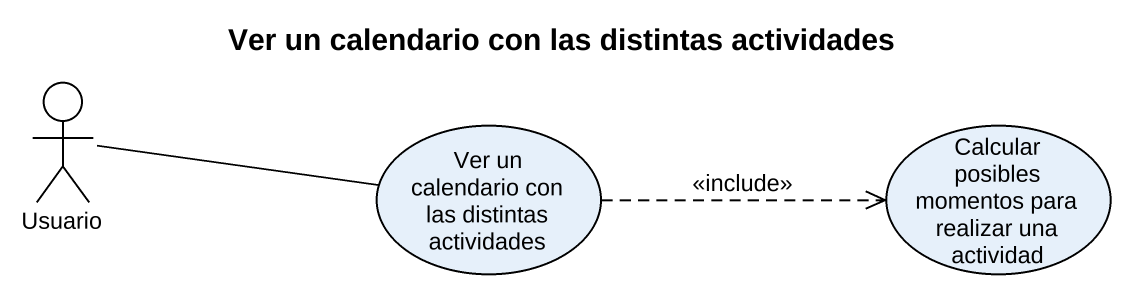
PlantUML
@startuml
title Ver un calendario con las distintas actividades
actor Usuario
usecase "Ver un calendario con las distintas actividades" as Ver_un_calendario_con_las
usecase "Calcular posibles momentos para realizar una actividad" as Calcular_posibles_momentos
Usuario -right- Ver_un_calendario_con_las
Ver_un_calendario_con_las .right.> Calcular_posibles_momentos : <<include>>
@enduml
